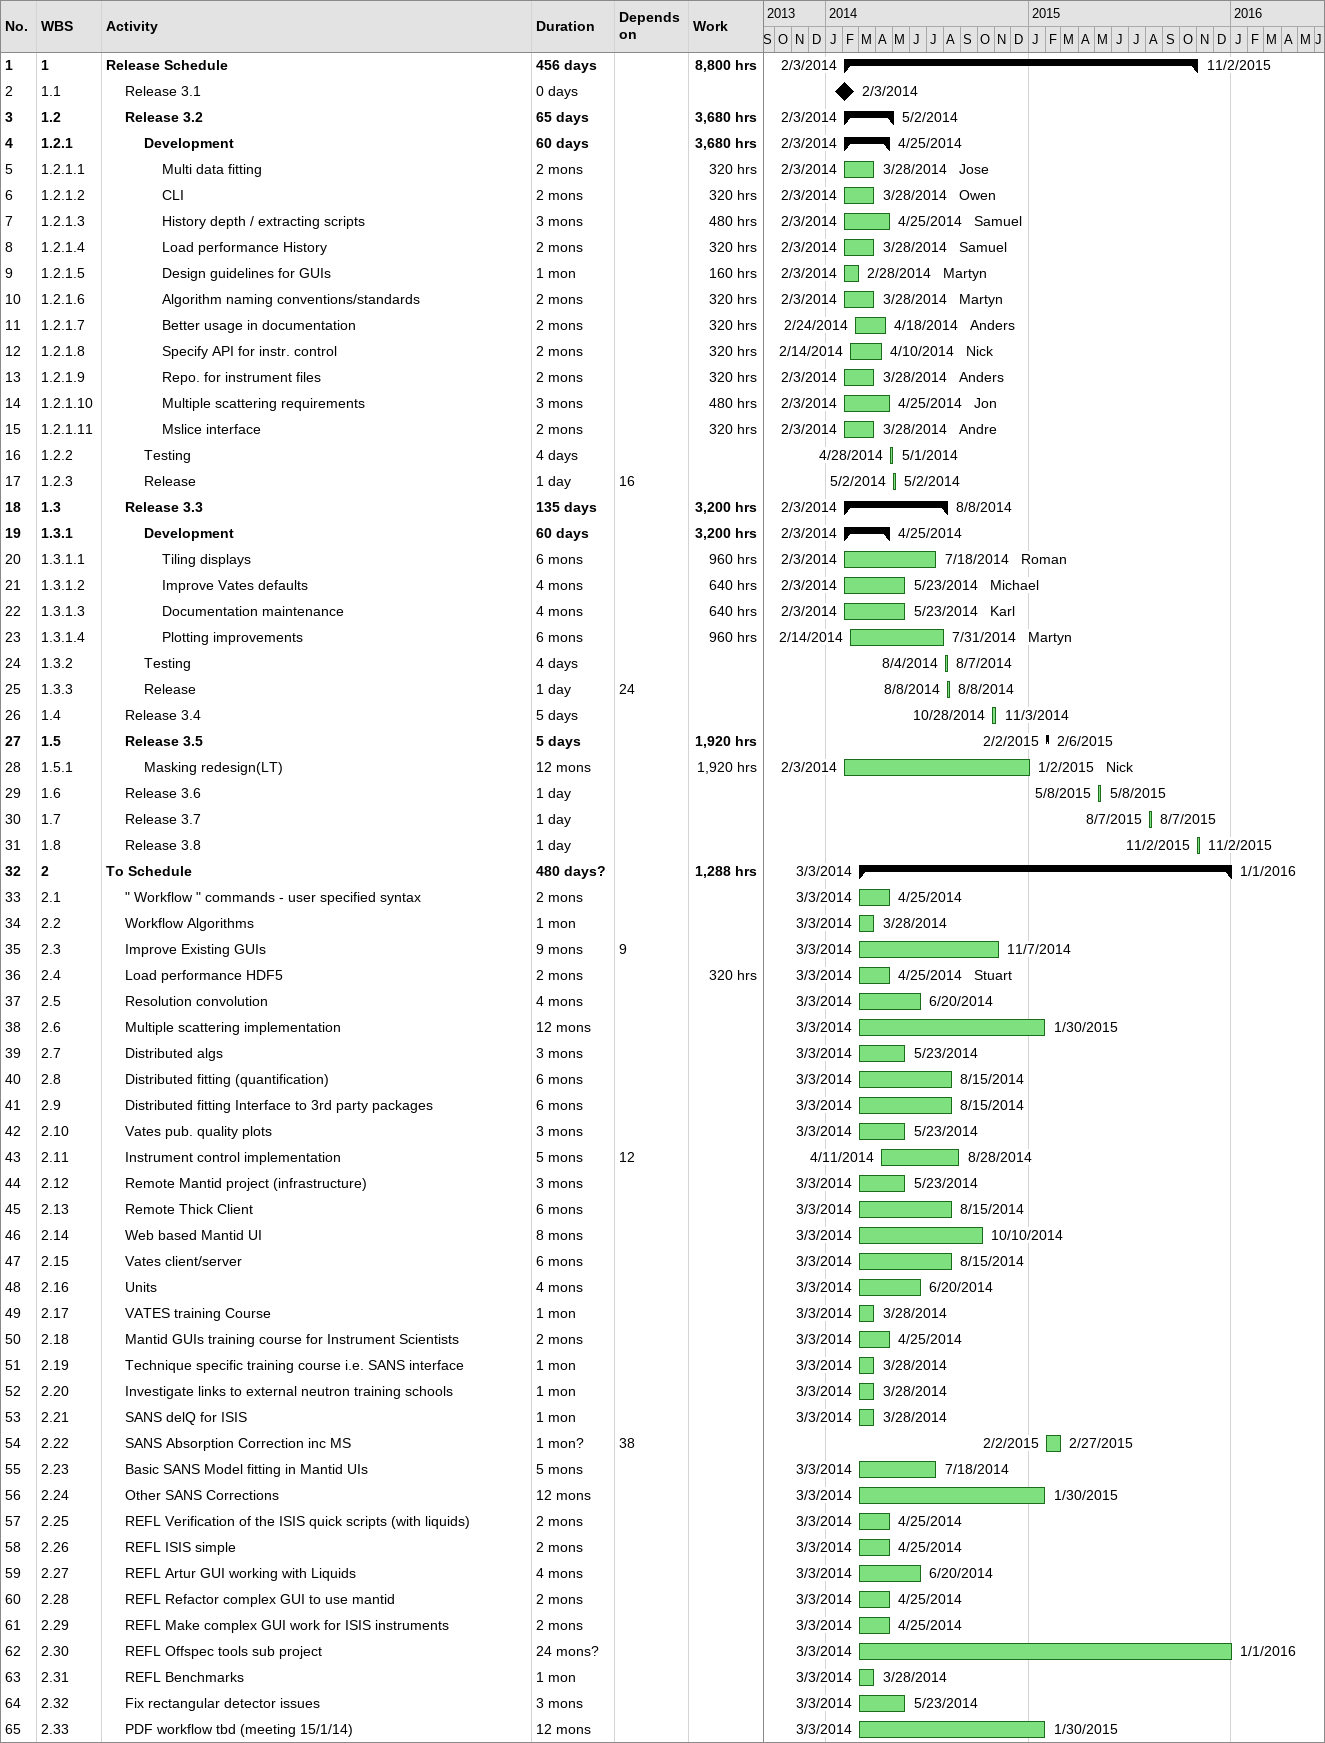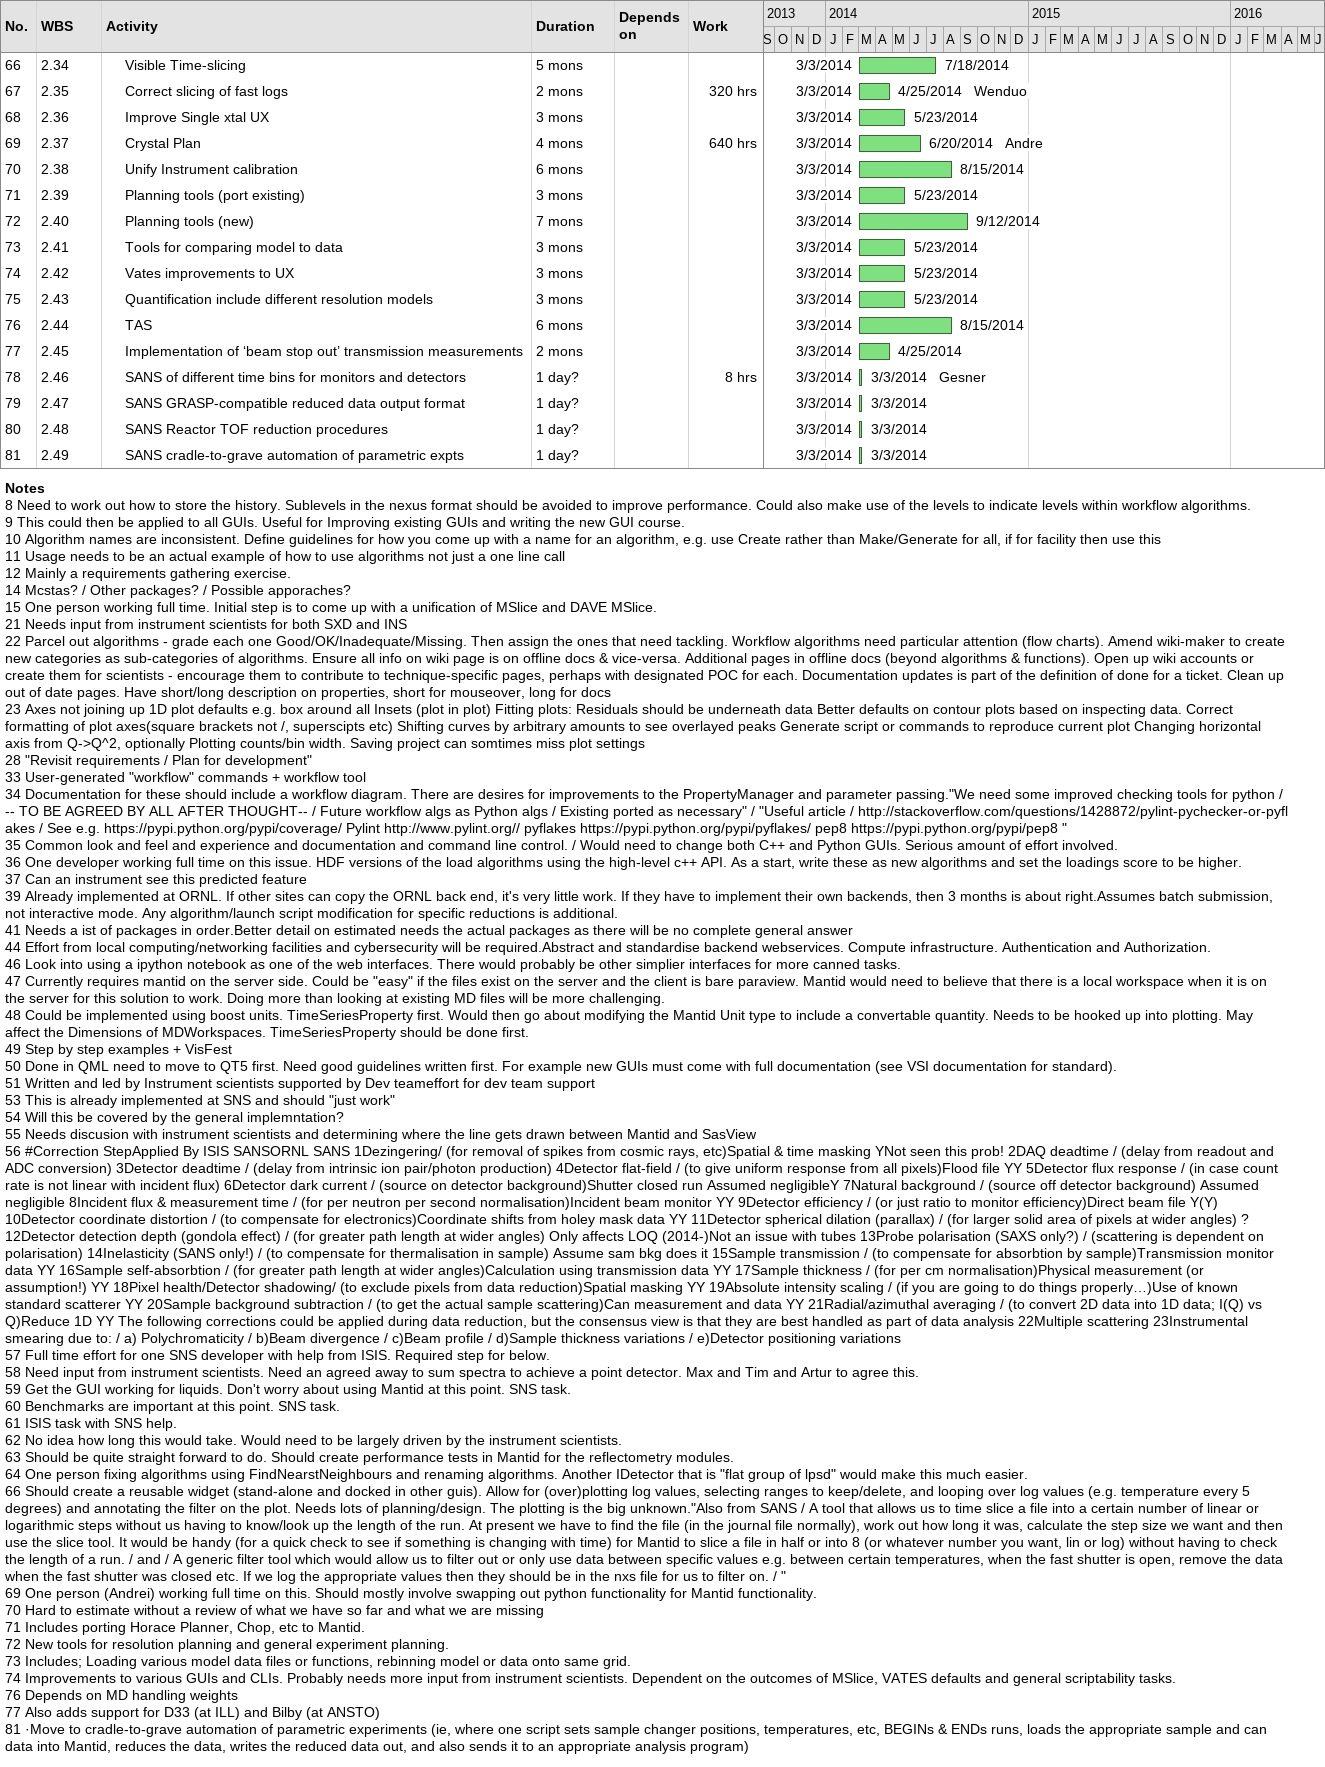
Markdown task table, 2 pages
| ID | WBS | Task | Duration | Start | Finish | Predecessors | Resources | Work (h) |
|---|---|---|---|---|---|---|---|---|
| 1 | 1 | **Release Schedule** | 456d | 2014-02-03 | 2015-11-02 |  |  | 8800 |
| 2 | 1.1 | Release 3.1 | 0d | 2014-02-03 | 2014-02-03 |  |  |  |
| 3 | 1.2 | **Release 3.2** | 65d | 2014-02-03 | 2014-05-02 |  |  | 3680 |
| 4 | 1.2.1 | **Development** | 60d | 2014-02-03 | 2014-04-25 |  |  | 3680 |
| 5 | 1.2.1.1 | Multi data fitting | 2mo | 2014-02-03 | 2014-03-28 |  | Jose | 320 |
| 6 | 1.2.1.2 | CLI | 2mo | 2014-02-03 | 2014-03-28 |  | Owen | 320 |
| 7 | 1.2.1.3 | History depth / extracting scripts | 3mo | 2014-02-03 | 2014-04-25 |  | Samuel | 480 |
| 8 | 1.2.1.4 | Load performance History | 2mo | 2014-02-03 | 2014-03-28 |  | Samuel | 320 |
| 9 | 1.2.1.5 | Design guidelines for GUIs | 1mo | 2014-02-03 | 2014-02-28 |  | Martyn | 160 |
| 10 | 1.2.1.6 | Algorithm naming conventions/standards | 2mo | 2014-02-03 | 2014-03-28 |  | Martyn | 320 |
| 11 | 1.2.1.7 | Better usage in documentation | 2mo | 2014-02-24 | 2014-04-18 |  | Anders | 320 |
| 12 | 1.2.1.8 | Specify API for instr. control | 2mo | 2014-02-14 | 2014-04-10 |  | Nick | 320 |
| 13 | 1.2.1.9 | Repo. for instrument files | 2mo | 2014-02-03 | 2014-03-28 |  | Anders | 320 |
| 14 | 1.2.1.10 | Multiple scattering requirements | 3mo | 2014-02-03 | 2014-04-25 |  | Jon | 480 |
| 15 | 1.2.1.11 | Mslice interface | 2mo | 2014-02-03 | 2014-03-28 |  | Andre | 320 |
| 16 | 1.2.2 | Testing | 4d | 2014-04-28 | 2014-05-01 |  |  |  |
| 17 | 1.2.3 | Release | 1d | 2014-05-02 | 2014-05-02 | 16 |  |  |
| 18 | 1.3 | **Release 3.3** | 135d | 2014-02-03 | 2014-08-08 |  |  | 3200 |
| 19 | 1.3.1 | **Development** | 60d | 2014-02-03 | 2014-04-25 |  |  | 3200 |
| 20 | 1.3.1.1 | Tiling displays | 6mo | 2014-02-03 | 2014-07-18 |  | Roman | 960 |
| 21 | 1.3.1.2 | Improve Vates defaults | 4mo | 2014-02-03 | 2014-05-23 |  | Michael | 640 |
| 22 | 1.3.1.3 | Documentation maintenance | 4mo | 2014-02-03 | 2014-05-23 |  | Karl | 640 |
| 23 | 1.3.1.4 | Plotting improvements | 6mo | 2014-02-14 | 2014-07-31 |  | Martyn | 960 |
| 24 | 1.3.2 | Testing | 4d | 2014-08-04 | 2014-08-07 |  |  |  |
| 25 | 1.3.3 | Release | 1d | 2014-08-08 | 2014-08-08 | 24 |  |  |
| 26 | 1.4 | Release 3.4 | 5d | 2014-10-28 | 2014-11-03 |  |  |  |
| 27 | 1.5 | **Release 3.5** | 5d | 2015-02-02 | 2015-02-06 |  |  | 1920 |
| 28 | 1.5.1 | Masking redesign(LT) | 12mo | 2014-02-03 | 2015-01-02 |  | Nick | 1920 |
| 29 | 1.6 | Release 3.6 | 1d | 2015-05-08 | 2015-05-08 |  |  |  |
| 30 | 1.7 | Release 3.7 | 1d | 2015-08-07 | 2015-08-07 |  |  |  |
| 31 | 1.8 | Release 3.8 | 1d | 2015-11-02 | 2015-11-02 |  |  |  |
| 32 | 2 | **To Schedule** | 480d? | 2014-03-03 | 2016-01-01 |  |  | 1288 |
| 33 | 2.1 | " Workflow " commands - user specified syntax | 2mo | 2014-03-03 | 2014-04-25 |  |  |  |
| 34 | 2.2 | Workflow Algorithms | 1mo | 2014-03-03 | 2014-03-28 |  |  |  |
| 35 | 2.3 | Improve Existing GUIs | 9mo | 2014-03-03 | 2014-11-07 | 9 |  |  |
| 36 | 2.4 | Load performance HDF5 | 2mo | 2014-03-03 | 2014-04-25 |  | Stuart | 320 |
| 37 | 2.5 | Resolution convolution | 4mo | 2014-03-03 | 2014-06-20 |  |  |  |
| 38 | 2.6 | Multiple scattering implementation | 12mo | 2014-03-03 | 2015-01-30 |  |  |  |
| 39 | 2.7 | Distributed algs | 3mo | 2014-03-03 | 2014-05-23 |  |  |  |
| 40 | 2.8 | Distributed fitting (quantification) | 6mo | 2014-03-03 | 2014-08-15 |  |  |  |
| 41 | 2.9 | Distributed fitting Interface to 3rd party packages | 6mo | 2014-03-03 | 2014-08-15 |  |  |  |
| 42 | 2.10 | Vates pub. quality plots | 3mo | 2014-03-03 | 2014-05-23 |  |  |  |
| 43 | 2.11 | Instrument control implementation | 5mo | 2014-04-11 | 2014-08-28 | 12 |  |  |
| 44 | 2.12 | Remote Mantid project (infrastructure) | 3mo | 2014-03-03 | 2014-05-23 |  |  |  |
| 45 | 2.13 | Remote Thick Client | 6mo | 2014-03-03 | 2014-08-15 |  |  |  |
| 46 | 2.14 | Web based Mantid UI | 8mo | 2014-03-03 | 2014-10-10 |  |  |  |
| 47 | 2.15 | Vates client/server | 6mo | 2014-03-03 | 2014-08-15 |  |  |  |
| 48 | 2.16 | Units | 4mo | 2014-03-03 | 2014-06-20 |  |  |  |
| 49 | 2.17 | VATES training Course | 1mo | 2014-03-03 | 2014-03-28 |  |  |  |
| 50 | 2.18 | Mantid GUIs training course for Instrument Scientists | 2mo | 2014-03-03 | 2014-04-25 |  |  |  |
| 51 | 2.19 | Technique specific training course i.e. SANS interface | 1mo | 2014-03-03 | 2014-03-28 |  |  |  |
| 52 | 2.20 | Investigate links to external neutron training schools | 1mo | 2014-03-03 | 2014-03-28 |  |  |  |
| 53 | 2.21 | SANS delQ for ISIS | 1mo | 2014-03-03 | 2014-03-28 |  |  |  |
| 54 | 2.22 | SANS Absorption Correction inc MS | 1mo? | 2015-02-02 | 2015-02-27 | 38 |  |  |
| 55 | 2.23 | Basic SANS Model fitting in Mantid UIs | 5mo | 2014-03-03 | 2014-07-18 |  |  |  |
| 56 | 2.24 | Other SANS Corrections | 12mo | 2014-03-03 | 2015-01-30 |  |  |  |
| 57 | 2.25 | REFL Verification of the ISIS quick scripts (with liquids) | 2mo | 2014-03-03 | 2014-04-25 |  |  |  |
| 58 | 2.26 | REFL ISIS simple | 2mo | 2014-03-03 | 2014-04-25 |  |  |  |
| 59 | 2.27 | REFL Artur GUI working with Liquids | 4mo | 2014-03-03 | 2014-06-20 |  |  |  |
| 60 | 2.28 | REFL Refactor complex GUI to use mantid | 2mo | 2014-03-03 | 2014-04-25 |  |  |  |
| 61 | 2.29 | REFL Make complex GUI work for ISIS instruments | 2mo | 2014-03-03 | 2014-04-25 |  |  |  |
| 62 | 2.30 | REFL Offspec tools sub project | 24mo? | 2014-03-03 | 2016-01-01 |  |  |  |
| 63 | 2.31 | REFL Benchmarks | 1mo | 2014-03-03 | 2014-03-28 |  |  |  |
| 64 | 2.32 | Fix rectangular detector issues | 3mo | 2014-03-03 | 2014-05-23 |  |  |  |
| 65 | 2.33 | PDF workflow tbd (meeting 15/1/14) | 12mo | 2014-03-03 | 2015-01-30 |  |  |  |
| 66 | 2.34 | Visible Time-slicing | 5mo | 2014-03-03 | 2014-07-18 |  |  |  |
| 67 | 2.35 | Correct slicing of fast logs | 2mo | 2014-03-03 | 2014-04-25 |  | Wenduo | 320 |
| 68 | 2.36 | Improve Single xtal UX | 3mo | 2014-03-03 | 2014-05-23 |  |  |  |
| 69 | 2.37 | Crystal Plan | 4mo | 2014-03-03 | 2014-06-20 |  | Andre | 640 |
| 70 | 2.38 | Unify Instrument calibration | 6mo | 2014-03-03 | 2014-08-15 |  |  |  |
| 71 | 2.39 | Planning tools (port existing) | 3mo | 2014-03-03 | 2014-05-23 |  |  |  |
| 72 | 2.40 | Planning tools (new) | 7mo | 2014-03-03 | 2014-09-12 |  |  |  |
| 73 | 2.41 | Tools for comparing model to data | 3mo | 2014-03-03 | 2014-05-23 |  |  |  |
| 74 | 2.42 | Vates improvements to UX | 3mo | 2014-03-03 | 2014-05-23 |  |  |  |
| 75 | 2.43 | Quantification include different resolution models | 3mo | 2014-03-03 | 2014-05-23 |  |  |  |
| 76 | 2.44 | TAS | 6mo | 2014-03-03 | 2014-08-15 |  |  |  |
| 77 | 2.45 | Implementation of ‘beam stop out’ transmission measurements | 2mo | 2014-03-03 | 2014-04-25 |  |  |  |
| 78 | 2.46 | SANS of different time bins for monitors and detectors | 1d? | 2014-03-03 | 2014-03-03 |  | Gesner | 8 |
| 79 | 2.47 | SANS GRASP-compatible reduced data output format | 1d? | 2014-03-03 | 2014-03-03 |  |  |  |
| 80 | 2.48 | SANS Reactor TOF reduction procedures | 1d? | 2014-03-03 | 2014-03-03 |  |  |  |
| 81 | 2.49 | SANS cradle-to-grave automation of parametric expts | 1d? | 2014-03-03 | 2014-03-03 |  |  |  |

Notes
- 8: Need to work out how to store the history. Sublevels in the nexus format should be avoided to improve performance. Could also make use of the levels to indicate levels within workflow algorithms.
- 9: This could then be applied to all GUIs. Useful for Improving existing GUIs and writing the new GUI course.
- 10: Algorithm names are inconsistent. Define guidelines for how you come up with a name for an algorithm, e.g. use Create rather than Make/Generate for all, if for facility then use this
- 11: Usage needs to be an actual example of how to use algorithms not just a one line call
- 12: Mainly a requirements gathering exercise.
- 14: Mcstas? / Other packages? / Possible apporaches?
- 15: One person working full time. Initial step is to come up with a unification of MSlice and DAVE MSlice.
- 21: Needs input from instrument scientists for both SXD and INS
- 22: Parcel out algorithms - grade each one Good/OK/Inadequate/Missing. Then assign the ones that need tackling. Workflow algorithms need particular attention (flow charts). Amend wiki-maker to create new categories as sub-categories of algorithms. Ensure all info on wiki page is on offline docs & vice-versa. Additional pages in offline docs (beyond algorithms & functions). Open up wiki accounts or create them for scientists - encourage them to contribute to technique-specific pages, perhaps with designated POC for each. Documentation updates is part of the definition of done for a ticket. Clean up out of date pages. Have short/long description on properties, short for mouseover, long for docs
- 23: Axes not joining up 1D plot defaults e.g. box around all Insets (plot in plot) Fitting plots: Residuals should be underneath data Better defaults on contour plots based on inspecting data. Correct formatting of plot axes(square brackets not /, superscipts etc) Shifting curves by arbitrary amounts to see overlayed peaks Generate script or commands to reproduce current plot Changing horizontal axis from Q->Q^2, optionally Plotting counts/bin width. Saving project can somtimes miss plot settings
- 28: "Revisit requirements / Plan for development"
- 33: User-generated "workflow" commands + workflow tool
- 34: Documentation for these should include a workflow diagram. There are desires for improvements to the PropertyManager and parameter passing."We need some improved checking tools for python / -- TO BE AGREED BY ALL AFTER THOUGHT-- / Future workflow algs as Python algs / Existing ported as necessary" / "Useful article / http://stackoverflow.com/questions/1428872/pylint-pychecker-or-pyflakes / See e.g. https://pypi.python.org/pypi/coverage/ Pylint http://www.pylint.org// pyflakes https://pypi.python.org/pypi/pyflakes/ pep8 https://pypi.python.org/pypi/pep8 "
- 35: Common look and feel and experience and documentation and command line control. / Would need to change both C++ and Python GUIs. Serious amount of effort involved.
- 36: One developer working full time on this issue. HDF versions of the load algorithms using the high-level c++ API. As a start, write these as new algorithms and set the loadings score to be higher.
- 37: Can an instrument see this predicted feature
- 39: Already implemented at ORNL. If other sites can copy the ORNL back end, it's very little work. If they have to implement their own backends, then 3 months is about right.Assumes batch submission, not interactive mode. Any algorithm/launch script modification for specific reductions is additional.
- 41: Needs a ist of packages in order.Better detail on estimated needs the actual packages as there will be no complete general answer
- 44: Effort from local computing/networking facilities and cybersecurity will be required.Abstract and standardise backend webservices. Compute infrastructure. Authentication and Authorization.
- 46: Look into using a ipython notebook as one of the web interfaces. There would probably be other simplier interfaces for more canned tasks.
- 47: Currently requires mantid on the server side. Could be "easy" if the files exist on the server and the client is bare paraview. Mantid would need to believe that there is a local workspace when it is on the server for this solution to work. Doing more than looking at existing MD files will be more challenging.
- 48: Could be implemented using boost units. TimeSeriesProperty first. Would then go about modifying the Mantid Unit type to include a convertable quantity. Needs to be hooked up into plotting. May affect the Dimensions of MDWorkspaces. TimeSeriesProperty should be done first.
- 49: Step by step examples + VisFest
- 50: Done in QML need to move to QT5 first. Need good guidelines written first. For example new GUIs must come with full documentation (see VSI documentation for standard).
- 51: Written and led by Instrument scientists supported by Dev teameffort for dev team support
- 53: This is already implemented at SNS and should "just work"
- 54: Will this be covered by the general implemntation?
- 55: Needs discusion with instrument scientists and determining where the line gets drawn between Mantid and SasView
- 56: #Correction StepApplied By ISIS SANSORNL SANS 1Dezingering/ (for removal of spikes from cosmic rays, etc)Spatial & time masking YNot seen this prob! 2DAQ deadtime / (delay from readout and ADC conversion) 3Detector deadtime / (delay from intrinsic ion pair/photon production) 4Detector flat-field / (to give uniform response from all pixels)Flood file YY 5Detector flux response / (in case count rate is not linear with incident flux) 6Detector dark current / (source on detector background)Shutter closed run Assumed negligibleY 7Natural background / (source off detector background) Assumed negligible 8Incident flux & measurement time / (for per neutron per second normalisation)Incident beam monitor YY 9Detector efficiency / (or just ratio to monitor efficiency)Direct beam file Y(Y) 10Detector coordinate distortion / (to compensate for electronics)Coordinate shifts from holey mask data YY 11Detector spherical dilation (parallax) / (for larger solid area of pixels at wider angles) ? 12Detector detection depth (gondola effect) / (for greater path length at wider angles) Only affects LOQ (2014-)Not an issue with tubes 13Probe polarisation (SAXS only?) / (scattering is dependent on polarisation) 14Inelasticity (SANS only!) / (to compensate for thermalisation in sample) Assume sam bkg does it 15Sample transmission / (to compensate for absorbtion by sample)Transmission monitor data YY 16Sample self-absorbtion / (for greater path length at wider angles)Calculation using transmission data YY 17Sample thickness / (for per cm normalisation)Physical measurement (or assumption!) YY 18Pixel health/Detector shadowing/ (to exclude pixels from data reduction)Spatial masking YY 19Absolute intensity scaling / (if you are going to do things properly…)Use of known standard scatterer YY 20Sample background subtraction / (to get the actual sample scattering)Can measurement and data YY 21Radial/azimuthal averaging / (to convert 2D data into 1D data; I(Q) vs Q)Reduce 1D YY The following corrections could be applied during data reduction, but the consensus view is that they are best handled as part of data analysis 22Multiple scattering 23Instrumental smearing due to: / a) Polychromaticity / b)Beam divergence / c)Beam profile / d)Sample thickness variations / e)Detector positioning variations
- 57: Full time effort for one SNS developer with help from ISIS. Required step for below.
- 58: Need input from instrument scientists. Need an agreed away to sum spectra to achieve a point detector. Max and Tim and Artur to agree this.
- 59: Get the GUI working for liquids. Don't worry about using Mantid at this point. SNS task.
- 60: Benchmarks are important at this point. SNS task.
- 61: ISIS task with SNS help.
- 62: No idea how long this would take. Would need to be largely driven by the instrument scientists.
- 63: Should be quite straight forward to do. Should create performance tests in Mantid for the reflectometry modules.
- 64: One person fixing algorithms using FindNearstNeighbours and renaming algorithms. Another IDetector that is "flat group of lpsd" would make this much easier.
- 66: Should create a reusable widget (stand-alone and docked in other guis). Allow for (over)plotting log values, selecting ranges to keep/delete, and looping over log values (e.g. temperature every 5 degrees) and annotating the filter on the plot. Needs lots of planning/design. The plotting is the big unknown."Also from SANS / A tool that allows us to time slice a file into a certain number of linear or logarithmic steps without us having to know/look up the length of the run. At present we have to find the file (in the journal file normally), work out how long it was, calculate the step size we want and then use the slice tool. It would be handy (for a quick check to see if something is changing with time) for Mantid to slice a file in half or into 8 (or whatever number you want, lin or log) without having to check the length of a run. / and / A generic filter tool which would allow us to filter out or only use data between specific values e.g. between certain temperatures, when the fast shutter is open, remove the data when the fast shutter was closed etc. If we log the appropriate values then they should be in the nxs file for us to filter on. / "
- 69: One person (Andrei) working full time on this. Should mostly involve swapping out python functionality for Mantid functionality.
- 70: Hard to estimate without a review of what we have so far and what we are missing
- 71: Includes porting Horace Planner, Chop, etc to Mantid.
- 72: New tools for resolution planning and general experiment planning.
- 73: Includes; Loading various model data files or functions, rebinning model or data onto same grid.
- 74: Improvements to various GUIs and CLIs. Probably needs more input from instrument scientists. Dependent on the outcomes of MSlice, VATES defaults and general scriptability tasks.
- 76: Depends on MD handling weights
- 77: Also adds support for D33 (at ILL) and Bilby (at ANSTO)
- 81: ·Move to cradle-to-grave automation of parametric experiments (ie, where one script sets sample changer positions, temperatures, etc, BEGINs & ENDs runs, loads the appropriate sample and can data into Mantid, reduces the data, writes the reduced data out, and also sends it to an appropriate analysis program)
